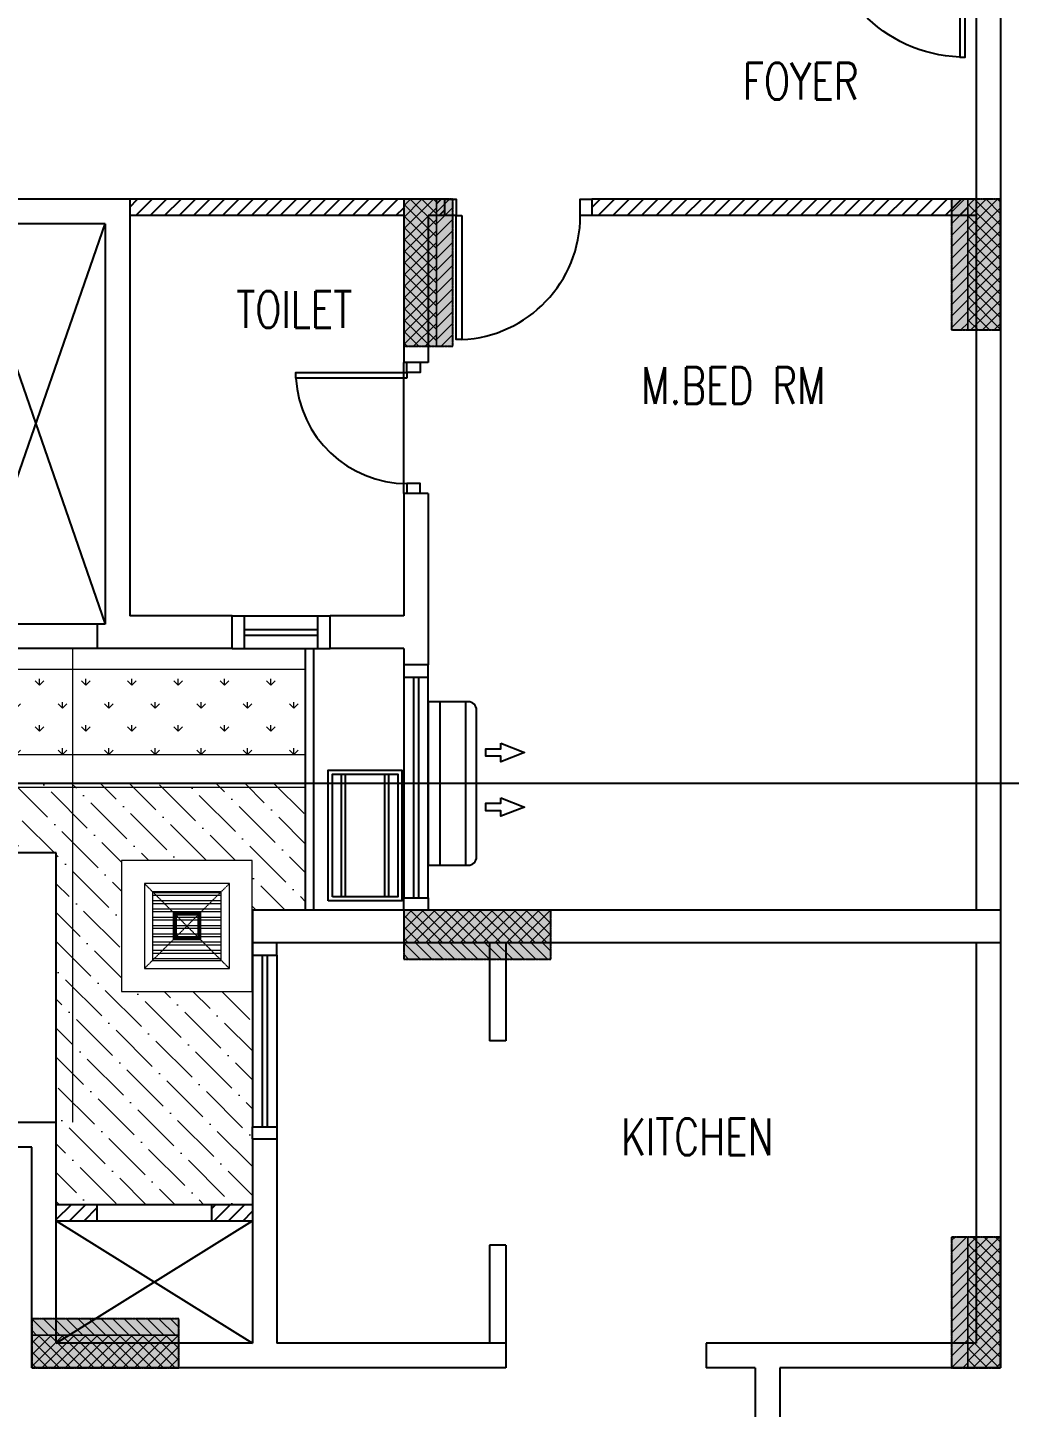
# Model space of a CAD drawing. Header units: millimetres. Extents: x 7964926 to 16080295, y -6277184 to -2986664.
# Drawn here: x 8138161 to 8144165, y -3117952 to -3109510 of the extents above; entities that cross this region are included whole.
import ezdxf

# ---------------------------------------------------------------- set-up
doc = ezdxf.new("R2010")
doc.units = ezdxf.units.MM
doc.header["$LTSCALE"] = 2000
doc.header["$MEASUREMENT"] = 0
for name, pattern in [('( Hidden )', [0.375, 0.25, -0.125]), ('1', [0, 0, 0]), ('CENTER2', [1.125, 0.75, -0.125, 0.125, -0.125]), ('DASHED2', [0.375, 0.25, -0.125]), ('HIDDEN', [0.375, 0.25, -0.125])]:
    doc.linetypes.add(name, pattern=pattern)
for name, color, linetype in [('a-ac ledge', 8, 'Continuous'), ('a-AC units', 7, 'Continuous'), ('a-col', 8, 'DASHED2'), ('a-cutout', 8, 'Continuous'), ('a-door', 8, 'Continuous'), ('a-ele 1', 8, 'Continuous'), ('a-hat col', 252, 'Continuous'), ('a-hatch wall', 8, 'Continuous'), ('a-text m', 8, 'Continuous'), ('a-tile drop', 1, 'Continuous'), ('a-wall', 8, 'Continuous'), ('a-window', 8, 'Continuous')]:
    doc.layers.add(name, color=color, linetype=linetype)
for name, color, linetype, lineweight in [('L - paving', 9, 'Continuous', 5), ('L-base plan', 250, 'Continuous', 5), ('L-CHAMBERS', 50, 'Continuous', 5), ('L-CORECUT', 4, 'Continuous', 5), ('L-ELE 1', 24, 'Continuous', 20), ('L-ELE 2', 30, 'Continuous', 15), ('L-Paver 400x400', 250, '1', 13), ('L-SHRUBS', 96, 'Continuous', 18), ('STR-Column', 250, 'Continuous', 15), ('STR-Column Hatch', 250, 'Continuous', 15), ('STR-Podium Beam', 8, 'Continuous', 15)]:
    doc.layers.add(name, color=color, linetype=linetype, lineweight=lineweight)
doc.styles.add('a-100 txt m', font='romans.shx', dxfattribs={"width": 0.75, "height": 300})
pattern_1 = [(45, (1424320.437, 166168.526), (-44.1941738, 44.1941738), [])]
pattern_2 = [(315, (7641347.237, -606225.35), (35.3553391, 35.3553391), []), (45, (7641347.237, -606225.35), (-35.3553391, 35.3553391), [])]
pattern_3 = [(315, (7643622.237, -603625.35), (35.3553391, 35.3553391), []), (45, (7643622.237, -603625.35), (-35.3553391, 35.3553391), [])]
pattern_4 = [(45, (5632626.44, -3608398.786), (-35.3553391, 35.3553391), []), (135, (5632626.44, -3608398.786), (-35.3553391, -35.3553391), [])]
pattern_5 = [(45, (5629176.44, -3608398.786), (-35.3553391, 35.3553391), []), (135, (5629176.44, -3608398.786), (-35.3553391, -35.3553391), [])]
pattern_6 = [(45, (5632626.44, -3614548.786), (-35.3553391, 35.3553391), []), (135, (5632626.44, -3614548.786), (-35.3553391, -35.3553391), [])]
pattern_7 = [(45, (5646438.427, -3500268.836), (-35.3553391, 35.3553391), [])]
pattern_8 = [(45, (5646438.427, -3506418.836), (-35.3553391, 35.3553391), [])]
pattern_9 = [(315, (7751752.187, -617737.335), (35.3553391, 35.3553391), [])]
pattern_10 = [(45, (5643288.427, -3500268.836), (-35.3553391, 35.3553391), [])]
pattern_11 = [(315, (7749477.187, -620037.335), (35.3553391, 35.3553391), [])]

# ---------------------------------------------------------------- blocks, each defined once
blk = doc.blocks.new('basement - column')
at = {"layer": 'a-hat col'}
h = blk.add_hatch(color=256, dxfattribs=at)
h.dxf.hatch_style = 1
h.paths.add_polyline_path([(152675, -24499.3), (152375, -24499.3), (152375, -25399.3), (152675, -25399.3)])
h = blk.add_hatch(color=256, dxfattribs=at)
h.dxf.hatch_style = 1
h.paths.add_polyline_path([(156025, -24499.3), (155725, -24499.3), (155725, -25299.3), (156025, -25299.3)])
h = blk.add_hatch(color=256, dxfattribs=at)
h.dxf.hatch_style = 1
h.paths.add_polyline_path([(153275, -28849.3), (152375, -28849.3), (152375, -29149.3), (153275, -29149.3)])
h = blk.add_hatch(color=256, dxfattribs=at)
h.dxf.hatch_style = 1
h.paths.add_polyline_path([(156025, -30849.3), (155725, -30849.3), (155725, -31649.3), (156025, -31649.3)])
h = blk.add_hatch(color=256, dxfattribs=at)
h.dxf.hatch_style = 1
h.paths.add_polyline_path([(151000, -31349.3), (150100, -31349.3), (150100, -31649.3), (151000, -31649.3)])
at = {"layer": 'a-col', "linetype": 'DASHED2', "ltscale": 0.001}
for points in [[(152375, -25399.3), (152675, -25399.3), (152675, -24499.3), (152375, -24499.3)], [(155725, -25299.3), (156025, -25299.3), (156025, -24499.3), (155725, -24499.3)], [(152375, -28849.3), (152375, -29149.3), (153275, -29149.3), (153275, -28849.3)], [(155725, -31649.3), (156025, -31649.3), (156025, -30849.3), (155725, -30849.3)], [(150100, -31349.3), (150100, -31649.3), (151000, -31649.3), (151000, -31349.3)]]:
    blk.add_lwpolyline(points, close=True, dxfattribs=at)
blk = doc.blocks.new('*U169')
blk.add_line((1026.7, 0), (1026.7, 0))
for points in [[(0, 125.7), (73.3, 125.7), (73.3, 0), (0, 0)], [(1100, 0), (1026.7, 0), (1026.7, 125.7), (1100, 125.7)]]:
    blk.add_lwpolyline(points)
blk.add_lwpolyline([(110, 0), (110, -952.6), (73.3, -952.6), (73.3, 0)], close=True)
blk.add_arc((73.3, 0), 953.3, 272.20423, 0)
blk = doc.blocks.new('*U168')
blk.add_line((70, 0), (70, 0))
blk.add_lwpolyline([(795, 100), (795, 859.2), (830, 859.2), (830, 100)], close=True)
for points in [[(0, 100), (70, 100), (70, 0), (0, 0)], [(900, 0), (830, 0), (830, 100), (900, 100)]]:
    blk.add_lwpolyline(points)
blk.add_arc((830, 100), 760, 92.63956, 180)
blk = doc.blocks.new('*U167')
for points in [[(0, 80), (60, 80), (60, 0), (0, 0)], [(800, 80), (740, 80), (740, 0), (800, 0)]]:
    blk.add_lwpolyline(points)
blk.add_lwpolyline([(95, 0), (95, -679.1), (60, -679.1), (60, 0)], close=True)
blk.add_arc((57.5, 2.4), 682.5, 273.15305, 359.7973)
blk = doc.blocks.new('AC ODU')
at = {"color": 8}
for p, q in [((420369.4, 284087.4), (421119.4, 284087.4)), ((420369.4, 284062.4), (421119.4, 284062.4)), ((420369.4, 283822.4), (421119.4, 283822.4)), ((420369.4, 283797.4), (421119.4, 283797.4))]:
    blk.add_line(p, q, dxfattribs=at)
for points in [[(420344.4, 284167.4), (421144.4, 284167.4), (421144.4, 283717.4), (420344.4, 283717.4)], [(420369.4, 284142.4), (421119.4, 284142.4), (421119.4, 283742.4), (420369.4, 283742.4)]]:
    blk.add_lwpolyline(points, close=True, dxfattribs=at)
blk = doc.blocks.new('AC IDU')
at = {"color": 8}
for p, q in [((419493, 283872.3), (419493, 284872.3)), ((419651, 283872.3), (419651, 284872.3))]:
    blk.add_line(p, q, dxfattribs=at)
blk.add_lwpolyline([(419423, 284872.3), (419668, 284872.3, -0.414214), (419718, 284822.3), (419718, 283922.3, -0.414214), (419668, 283872.3), (419423, 283872.3)], format="xyb", close=True, dxfattribs=at)
at = {"color": 252}
for points in [[(419866.6, 284459.6), (420011.7, 284516.3), (419866.6, 284573.1), (419866.6, 284539), (419775.8, 284539), (419775.8, 284493.6), (419866.6, 284493.6)], [(419866.6, 284126), (420011.7, 284182.7), (419866.6, 284239.5), (419866.6, 284205.4), (419775.8, 284205.4), (419775.8, 284160), (419866.6, 284160)]]:
    blk.add_lwpolyline(points, close=True, dxfattribs=at)
blk = doc.blocks.new('GROUND FLOOR -CORE')
at = {"layer": 'Defpoints', "color": 5, "linetype": 'CENTER2', "ltscale": 1000}
blk.add_line((13642.2, -4125), (-21542.2, -4125), dxfattribs=at)
blk = doc.blocks.new('block 3')
at = {"layer": 'a-hatch wall'}
h = blk.add_hatch(dxfattribs=at)
h.set_pattern_fill('ANSI31', color=256, scale=500)
h.set_pattern_definition(pattern_1)
h.paths.add_polyline_path([(8215218.7, -2873905.3), (8214568.7, -2873905.3), (8214568.7, -2874005.3), (8215218.7, -2874005.3)])
h.paths.add_polyline_path([(8218043.7, -2873905.3), (8216368.7, -2873905.3), (8216368.7, -2874005.3), (8218043.7, -2874005.3)])
h = blk.add_hatch(dxfattribs=at)
h.set_pattern_fill('ANSI31', color=256, scale=500)
h.set_pattern_definition(pattern_1)
h.paths.add_polyline_path([(8218293.7, -2873905.3), (8218243.7, -2873905.3), (8218243.7, -2874005.3), (8218293.7, -2874005.3)])
h = blk.add_hatch(dxfattribs=at)
h.set_pattern_fill('ANSI31', color=256, scale=500)
h.set_pattern_definition(pattern_1)
h.paths.add_polyline_path([(8221493.7, -2873905.3), (8219193.7, -2873905.3), (8219193.7, -2874005.3), (8221493.7, -2874005.3)])
h = blk.add_hatch(dxfattribs=at)
h.set_pattern_fill('ANSI31', color=256, scale=500)
h.set_pattern_definition(pattern_1)
h.paths.add_polyline_path([(8217118.7, -2880055.3), (8216868.7, -2880055.3), (8216868.7, -2880155.3), (8217118.7, -2880155.3)])
h.paths.add_polyline_path([(8216168.7, -2880055.3), (8215918.7, -2880055.3), (8215918.7, -2880155.3), (8216168.7, -2880155.3)])
at = {"layer": 'a-ac ledge', "color": 8}
for p, q in [((8217443.7, -2878255.3), (8217443.7, -2876655.3)), ((8217493.7, -2878255.3), (8217493.7, -2876655.3))]:
    blk.add_line(p, q, dxfattribs=at)
at = {"layer": 'a-cutout', "linetype": 'HIDDEN', "ltscale": 1000}
for p, q in [((8215368.7, -2876505.3), (8216218.7, -2874055.3)), ((8215368.7, -2874055.3), (8216218.7, -2876505.3)), ((8215918.7, -2880155.3), (8217118.7, -2880905.3)), ((8215918.7, -2880905.3), (8217118.7, -2880155.3))]:
    blk.add_line(p, q, dxfattribs=at)
at = {"layer": 'a-ele 1'}
for p, q in [((8216168.7, -2876505.3), (8215468.7, -2876505.3)), ((8216168.7, -2876655.3), (8215468.7, -2876655.3)), ((8215918.7, -2877905.3), (8209468.7, -2877905.3)), ((8215918.7, -2879555.3), (8215918.7, -2877905.3)), ((8218568.7, -2878455.3), (8218568.7, -2879055.3)), ((8218668.7, -2878455.3), (8218668.7, -2879055.3)), ((8218668.7, -2879055.3), (8218568.7, -2879055.3)), ((8216168.7, -2880055.3), (8216868.7, -2880055.3)), ((8216168.7, -2880155.3), (8216868.7, -2880155.3)), ((8218668.7, -2880305.3), (8218568.7, -2880305.3)), ((8218568.7, -2880305.3), (8218568.7, -2880905.3)), ((8218668.7, -2880305.3), (8218668.7, -2880905.3))]:
    blk.add_line(p, q, dxfattribs=at)
at = {"layer": 'a-tile drop', "color": 8}
blk.add_line((8218043.7, -2875705.3), (8218043.7, -2874905.3), dxfattribs=at)
at = {"layer": 'a-wall'}
for p, q in [((8221543.7, -2872055.3), (8221543.7, -2878255.3)), ((8221693.7, -2872055.3), (8221693.7, -2878455.3)), ((8218293.7, -2873905.3), (8214568.7, -2873905.3)), ((8216368.7, -2873905.3), (8216368.7, -2876455.3)), ((8218293.7, -2873905.3), (8218293.7, -2874005.3)), ((8219193.7, -2873905.3), (8219193.7, -2874005.3)), ((8221543.7, -2873905.3), (8219193.7, -2873905.3)), ((8218043.7, -2874005.3), (8216368.7, -2874005.3)), ((8218043.7, -2874005.3), (8218043.7, -2874905.3)), ((8218193.7, -2874005.3), (8218193.7, -2874905.3)), ((8218293.7, -2874005.3), (8218193.7, -2874005.3)), ((8221543.7, -2874005.3), (8219193.7, -2874005.3)), ((8216218.7, -2874055.3), (8215368.7, -2874055.3)), ((8216218.7, -2874055.3), (8216218.7, -2876505.3)), ((8218193.7, -2874905.3), (8218043.7, -2874905.3)), ((8218043.7, -2875705.3), (8218043.7, -2876455.3)), ((8218193.7, -2875705.3), (8218043.7, -2875705.3)), ((8218193.7, -2875705.3), (8218193.7, -2876755.3)), ((8216994.4, -2876455.3), (8216368.7, -2876455.3)), ((8216994.4, -2876655.3), (8216994.4, -2876455.3)), ((8218043.7, -2876455.3), (8217594.4, -2876455.3)), ((8217594.4, -2876655.3), (8217594.4, -2876455.3)), ((8216168.7, -2876505.3), (8216168.7, -2876655.3)), ((8216218.7, -2876505.3), (8216168.7, -2876505.3)), ((8216994.4, -2876655.3), (8216168.7, -2876655.3)), ((8218043.7, -2876655.3), (8217594.4, -2876655.3)), ((8218043.7, -2876655.3), (8218043.7, -2876755.3)), ((8218193.7, -2876755.3), (8218043.7, -2876755.3)), ((8221693.7, -2878255.3), (8217118.7, -2878255.3)), ((8217118.7, -2878255.3), (8217118.7, -2878455.3)), ((8218043.7, -2878255.3), (8218043.7, -2878455.3)), ((8221543.7, -2878255.3), (8218043.7, -2878255.3)), ((8221693.7, -2878255.3), (8221693.7, -2881055.3)), ((8221543.7, -2878455.3), (8217118.7, -2878455.3)), ((8221693.7, -2878455.3), (8218043.7, -2878455.3)), ((8221543.7, -2878455.3), (8221543.7, -2880905.3)), ((8215918.7, -2879555.3), (8211418.7, -2879555.3)), ((8215918.7, -2880905.3), (8215918.7, -2879555.3)), ((8217118.7, -2879655.3), (8217118.7, -2880905.3)), ((8217118.7, -2879655.3), (8217268.7, -2879655.3)), ((8217268.7, -2879655.3), (8217268.7, -2880905.3)), ((8215768.7, -2879705.3), (8211568.7, -2879705.3)), ((8215768.7, -2881055.3), (8215768.7, -2879705.3)), ((8215918.7, -2880055.3), (8216168.7, -2880055.3)), ((8216168.7, -2880155.3), (8216168.7, -2880055.3)), ((8216868.7, -2880055.3), (8216868.7, -2880155.3)), ((8216868.7, -2880055.3), (8217118.7, -2880055.3)), ((8215918.7, -2880155.3), (8216168.7, -2880155.3)), ((8216868.7, -2880155.3), (8217118.7, -2880155.3)), ((8217118.7, -2880905.3), (8215918.7, -2880905.3)), ((8218668.7, -2880905.3), (8217268.7, -2880905.3)), ((8218668.7, -2880905.3), (8218668.7, -2881055.3)), ((8219893.7, -2880905.3), (8219893.7, -2881055.3)), ((8221543.7, -2880905.3), (8219893.7, -2880905.3)), ((8218668.7, -2881055.3), (8215768.7, -2881055.3)), ((8220193.7, -2881055.3), (8219893.7, -2881055.3)), ((8220193.7, -2881055.3), (8220193.7, -2882705.3)), ((8220343.7, -2881055.3), (8220343.7, -2882555.3)), ((8221693.7, -2881055.3), (8220343.7, -2881055.3))]:
    blk.add_line(p, q, dxfattribs=at)
at = {"layer": 'a-window'}
for p, q in [((8216994.4, -2876455.3), (8217594.4, -2876455.3)), ((8217069.4, -2876655.3), (8217069.4, -2876455.3)), ((8217519.4, -2876655.3), (8217519.4, -2876455.3)), ((8217069.4, -2876537.8), (8217519.4, -2876537.8)), ((8217069.4, -2876572.8), (8217519.4, -2876572.8)), ((8216994.4, -2876655.3), (8217594.4, -2876655.3)), ((8218043.7, -2876755.3), (8218043.7, -2878180.3)), ((8218193.7, -2878180.3), (8218193.7, -2876755.3)), ((8218103.7, -2876830.3), (8218103.7, -2878180.3)), ((8218133.7, -2876830.3), (8218133.7, -2878180.3)), ((8217118.7, -2878530.3), (8217118.7, -2879580.3)), ((8217178.7, -2878530.3), (8217178.7, -2879580.3)), ((8217208.7, -2878530.3), (8217208.7, -2879580.3)), ((8217268.7, -2878530.3), (8217268.7, -2879580.3))]:
    blk.add_line(p, q, dxfattribs=at)
for points in [[(8218043.7, -2876755.3), (8218043.7, -2876830.3), (8218193.7, -2876830.3), (8218193.7, -2876755.3)], [(8218043.7, -2878255.3), (8218043.7, -2878180.3), (8218193.7, -2878180.3), (8218193.7, -2878255.3)], [(8217118.7, -2878455.3), (8217118.7, -2878530.3), (8217268.7, -2878530.3), (8217268.7, -2878455.3)], [(8217118.7, -2879655.3), (8217118.7, -2879580.3), (8217268.7, -2879580.3), (8217268.7, -2879655.3)]]:
    blk.add_lwpolyline(points, dxfattribs=at)
at = {"ltscale": 750}
blk.add_blockref('GROUND FLOOR -CORE', (8226543.7, -2873355.3), dxfattribs=at)
at = {"layer": 'a-AC units', "xscale": -1, "rotation": 180}
blk.add_blockref('AC IDU', (7798770.7, -2593108.1), dxfattribs=at)
at = {"layer": 'a-AC units', "rotation": 90}
blk.add_blockref('AC ODU', (8501749.6, -3298543.4), dxfattribs=at)
at = {"layer": 'a-door', "extrusion": (0, 0, -1), "xscale": 0.9090909090908456, "yscale": 0.9090909090908456, "zscale": -0.9090909090908456, "rotation": 359.9999430927097}
blk.add_blockref('*U169', (-8221543.7, -2872169.6), dxfattribs=at)
at = {"layer": 'a-door'}
for name, p, rotation in [('*U168', (8219193.7, -2873905.3), 180), ('*U167', (8218063.7, -2874905.3), 270)]:
    blk.add_blockref(name, p, dxfattribs=dict(at, rotation=rotation))
blk = doc.blocks.new('CHAMBERS')
at = {"layer": 'L-Paver 400x400', "true_color": 0x636466}
h = blk.add_hatch(dxfattribs=at)
h.set_pattern_fill('ANSI32', color=251, scale=135, angle=315)
h.set_pattern_definition([(0, (0.48, 1.42), (1e-14, 50.625), []), (0, (17.355, -15.46), (1e-14, 50.625), [])])
h.paths.add_polyline_path([(7999084.2, -3148057.7), (7998664.2, -3148057.7), (7998664.2, -3148477.7), (7999084.2, -3148477.7)])
at = {"layer": 'L-CHAMBERS', "color": 42}
for points in [[(7999274.2, -3148667.7), (7998474.2, -3148667.7), (7998474.2, -3147867.7), (7999274.2, -3147867.7)], [(7999134.2, -3148527.7), (7998614.2, -3148527.7), (7998614.2, -3148007.7), (7999134.2, -3148007.7)], [(7999084.2, -3148477.7), (7998664.2, -3148477.7), (7998664.2, -3148057.7), (7999084.2, -3148057.7)]]:
    blk.add_lwpolyline(points, close=True, dxfattribs=at)
at = {"layer": 'L-Paver 400x400', "color": 251, "linetype": '( Hidden )', "ltscale": 0.005, "true_color": 0x636466}
for p, q in [((7998614.2, -3148007.7), (7999134.2, -3148527.7)), ((7998614.2, -3148527.7), (7999134.2, -3148007.7))]:
    blk.add_line(p, q, dxfattribs=at)

msp = doc.modelspace()

# ---------------------------------------------------------------- hatches: boundary and pattern name
at = {"layer": 'L - paving'}
h = msp.add_hatch(dxfattribs=at)
h.set_pattern_fill('ANSI36', color=256, scale=1000, angle=90)
h.set_pattern_definition([(135, (1450.13, -13700), (-243.067956, 66.2912607), [312.5, -62.5, 0, -62.5])])
h.paths.add_polyline_path([(8139535.3, -3114607.1), (8139535.3, -3115407.1), (8138735.3, -3115407.1), (8138735.3, -3114607.1)])
h.paths.add_polyline_path([(8139536.3, -3114910), (8139861.2, -3114910), (8139861.3, -3114135), (8136961.3, -3114135), (8130411.1, -3114135), (8130411.1, -3114560), (8132561.3, -3114560), (8138336.2, -3114560), (8138336.2, -3116210), (8138336.2, -3116710), (8139044.1, -3116710), (8139536.3, -3116710)])
at = {"layer": 'L-SHRUBS'}
h = msp.add_hatch(dxfattribs=at)
h.set_pattern_fill('GRASS', color=256, scale=200)
edge = h.paths.add_edge_path()
edge.add_line((8139536.3, -3113960), (8139861.3, -3113960))
edge.add_line((8139861.3, -3113960), (8139861.3, -3113310))
edge.add_line((8139861.3, -3113435), (8137836.2, -3113435))
edge.add_line((8137836.2, -3113310), (8137836.2, -3113310))
edge.add_line((8137836.2, -3113435), (8136936.2, -3113435))
edge.add_line((8136936.2, -3113435), (8136086.3, -3113435))
edge.add_line((8136086.3, -3113310), (8136086.3, -3113960))
edge.add_line((8136086.3, -3113960), (8136151.9, -3113960))
edge.add_line((8136151.9, -3113960), (8139601.9, -3113960))
edge.add_line((8139601.9, -3113960), (8139536.3, -3113960))
at = {"layer": 'STR-Column Hatch'}
h = msp.add_hatch(dxfattribs=at)
h.set_pattern_fill('ANSI37', color=250, scale=400)
h.set_pattern_definition(pattern_5)
h.paths.add_polyline_path([(8140461.1, -3111460), (8140661.1, -3111460), (8140661.1, -3110560), (8140461.1, -3110560)])
h = msp.add_hatch(dxfattribs=at)
h.set_pattern_fill('ANSI37', color=250, scale=400)
h.set_pattern_definition(pattern_5)
h.paths.add_polyline_path([(8140461.1, -3111460), (8140661.1, -3111460), (8140661.1, -3110560), (8140461.1, -3110560)])
h = msp.add_hatch(dxfattribs=at)
h.set_pattern_fill('ANSI31', color=250, scale=400)
h.set_pattern_definition(pattern_10)
h.paths.add_polyline_path([(8140661.1, -3111460), (8140761.1, -3111460), (8140761.1, -3110560), (8140661.1, -3110560)])
h = msp.add_hatch(dxfattribs=at)
h.set_pattern_fill('ANSI31', color=250, scale=400)
h.set_pattern_definition(pattern_10)
h.paths.add_polyline_path([(8140661.1, -3111460), (8140761.1, -3111460), (8140761.1, -3110560), (8140661.1, -3110560)])
h = msp.add_hatch(dxfattribs=at)
h.set_pattern_fill('ANSI31', color=250, scale=400)
h.set_pattern_definition(pattern_7)
h.paths.add_polyline_path([(8143811.1, -3111360), (8143911.1, -3111360), (8143911.1, -3110560), (8143811.1, -3110560)])
h = msp.add_hatch(dxfattribs=at)
h.set_pattern_fill('ANSI31', color=250, scale=400)
h.set_pattern_definition(pattern_7)
h.paths.add_polyline_path([(8143811.1, -3111360), (8143911.1, -3111360), (8143911.1, -3110560), (8143811.1, -3110560)])
h = msp.add_hatch(dxfattribs=at)
h.set_pattern_fill('ANSI37', color=250, scale=400)
h.set_pattern_definition(pattern_4)
h.paths.add_polyline_path([(8143911.1, -3111360), (8144111.1, -3111360), (8144111.1, -3110560), (8143911.1, -3110560)])
h = msp.add_hatch(dxfattribs=at)
h.set_pattern_fill('ANSI37', color=250, scale=400)
h.set_pattern_definition(pattern_4)
h.paths.add_polyline_path([(8143911.1, -3111360), (8144111.1, -3111360), (8144111.1, -3110560), (8143911.1, -3110560)])
h = msp.add_hatch(dxfattribs=at)
h.set_pattern_fill('ANSI37', color=250, scale=400, angle=-90)
h.set_pattern_definition(pattern_3)
h.paths.add_polyline_path([(8140461.1, -3114910), (8140461.1, -3115110), (8141361.1, -3115110), (8141361.1, -3114910)])
h = msp.add_hatch(dxfattribs=at)
h.set_pattern_fill('ANSI37', color=250, scale=400, angle=-90)
h.set_pattern_definition(pattern_3)
h.paths.add_polyline_path([(8140461.1, -3114910), (8140461.1, -3115110), (8141361.1, -3115110), (8141361.1, -3114910)])
h = msp.add_hatch(dxfattribs=at)
h.set_pattern_fill('ANSI31', color=250, scale=400, angle=-90)
h.set_pattern_definition(pattern_9)
h.paths.add_polyline_path([(8140461.1, -3115110), (8140461.1, -3115210), (8141361.1, -3115210), (8141361.1, -3115110)])
h = msp.add_hatch(dxfattribs=at)
h.set_pattern_fill('ANSI31', color=250, scale=400, angle=-90)
h.set_pattern_definition(pattern_9)
h.paths.add_polyline_path([(8140461.1, -3115110), (8140461.1, -3115210), (8141361.1, -3115210), (8141361.1, -3115110)])
h = msp.add_hatch(dxfattribs=at)
h.set_pattern_fill('ANSI31', color=250, scale=400)
h.set_pattern_definition(pattern_8)
h.paths.add_polyline_path([(8143811.1, -3117710), (8143911.1, -3117710), (8143911.1, -3116910), (8143811.1, -3116910)])
h = msp.add_hatch(dxfattribs=at)
h.set_pattern_fill('ANSI31', color=250, scale=400)
h.set_pattern_definition(pattern_8)
h.paths.add_polyline_path([(8143811.1, -3117710), (8143911.1, -3117710), (8143911.1, -3116910), (8143811.1, -3116910)])
h = msp.add_hatch(dxfattribs=at)
h.set_pattern_fill('ANSI37', color=250, scale=400)
h.set_pattern_definition(pattern_6)
h.paths.add_polyline_path([(8143911.1, -3117710), (8144111.1, -3117710), (8144111.1, -3116910), (8143911.1, -3116910)])
h = msp.add_hatch(dxfattribs=at)
h.set_pattern_fill('ANSI37', color=250, scale=400)
h.set_pattern_definition(pattern_6)
h.paths.add_polyline_path([(8143911.1, -3117710), (8144111.1, -3117710), (8144111.1, -3116910), (8143911.1, -3116910)])
h = msp.add_hatch(dxfattribs=at)
h.set_pattern_fill('ANSI31', color=250, scale=400, angle=-90)
h.set_pattern_definition(pattern_11)
h.paths.add_polyline_path([(8138186.1, -3117410), (8138186.1, -3117510), (8139086.1, -3117510), (8139086.1, -3117410)])
h = msp.add_hatch(dxfattribs=at)
h.set_pattern_fill('ANSI31', color=250, scale=400, angle=-90)
h.set_pattern_definition(pattern_11)
h.paths.add_polyline_path([(8138186.1, -3117410), (8138186.1, -3117510), (8139086.1, -3117510), (8139086.1, -3117410)])
h = msp.add_hatch(dxfattribs=at)
h.set_pattern_fill('ANSI37', color=250, scale=400, angle=-90)
h.set_pattern_definition(pattern_2)
h.paths.add_polyline_path([(8138186.1, -3117510), (8138186.1, -3117710), (8139086.1, -3117710), (8139086.1, -3117510)])
h = msp.add_hatch(dxfattribs=at)
h.set_pattern_fill('ANSI37', color=250, scale=400, angle=-90)
h.set_pattern_definition(pattern_2)
h.paths.add_polyline_path([(8138186.1, -3117510), (8138186.1, -3117710), (8139086.1, -3117710), (8139086.1, -3117510)])

# ---------------------------------------------------------------- linework, layer by layer
at = {"layer": 'L-CORECUT', "const_width": 25}
msp.add_lwpolyline([(8139061.3, -3114931.5), (8139211.3, -3114931.5), (8139211.3, -3115081.5), (8139061.3, -3115081.5)], close=True, dxfattribs=at)
msp.add_lwpolyline([(8139061.3, -3114931.5), (8139211.3, -3114931.5), (8139211.3, -3115081.5), (8139061.3, -3115081.5)], close=True, dxfattribs=at)
at = {"layer": 'L-ELE 1'}
msp.add_line((8139861.2, -3114160), (8130211.1, -3114160), dxfattribs=at)
at = {"layer": 'L-ELE 2'}
msp.add_line((8139861.2, -3113960), (8130411.1, -3113960), dxfattribs=at)
for points in [[(8132186.2, -3113310), (8132186.2, -3113435), (8139861.2, -3113435)], [(8139861.2, -3113435), (8139861.2, -3113310)]]:
    msp.add_lwpolyline(points, dxfattribs=at)
at = {"layer": 'STR-Column', "color": 8}
for points in [[(8140461.1, -3111460), (8140661.1, -3111460), (8140661.1, -3110560), (8140461.1, -3110560)], [(8140461.1, -3111460), (8140661.1, -3111460), (8140661.1, -3110560), (8140461.1, -3110560)], [(8140661.1, -3111460), (8140761.1, -3111460), (8140761.1, -3110560), (8140661.1, -3110560)], [(8140661.1, -3111460), (8140761.1, -3111460), (8140761.1, -3110560), (8140661.1, -3110560)], [(8143811.1, -3111360), (8143911.1, -3111360), (8143911.1, -3110560), (8143811.1, -3110560)], [(8143811.1, -3111360), (8143911.1, -3111360), (8143911.1, -3110560), (8143811.1, -3110560)], [(8143911.1, -3111360), (8144111.1, -3111360), (8144111.1, -3110560), (8143911.1, -3110560)], [(8143911.1, -3111360), (8144111.1, -3111360), (8144111.1, -3110560), (8143911.1, -3110560)], [(8140461.1, -3114910), (8140461.1, -3115110), (8141361.1, -3115110), (8141361.1, -3114910)], [(8140461.1, -3114910), (8140461.1, -3115110), (8141361.1, -3115110), (8141361.1, -3114910)], [(8140461.1, -3115110), (8140461.1, -3115210), (8141361.1, -3115210), (8141361.1, -3115110)], [(8140461.1, -3115110), (8140461.1, -3115210), (8141361.1, -3115210), (8141361.1, -3115110)], [(8143811.1, -3117710), (8143911.1, -3117710), (8143911.1, -3116910), (8143811.1, -3116910)], [(8143811.1, -3117710), (8143911.1, -3117710), (8143911.1, -3116910), (8143811.1, -3116910)], [(8143911.1, -3117710), (8144111.1, -3117710), (8144111.1, -3116910), (8143911.1, -3116910)], [(8143911.1, -3117710), (8144111.1, -3117710), (8144111.1, -3116910), (8143911.1, -3116910)], [(8138186.1, -3117410), (8138186.1, -3117510), (8139086.1, -3117510), (8139086.1, -3117410)], [(8138186.1, -3117410), (8138186.1, -3117510), (8139086.1, -3117510), (8139086.1, -3117410)], [(8138186.1, -3117510), (8138186.1, -3117710), (8139086.1, -3117710), (8139086.1, -3117510)], [(8138186.1, -3117510), (8138186.1, -3117710), (8139086.1, -3117710), (8139086.1, -3117510)]]:
    msp.add_lwpolyline(points, close=True, dxfattribs=at)
at = {"layer": 'STR-Podium Beam', "linetype": 'HIDDEN', "lineweight": 5, "ltscale": 0.005}
msp.add_line((8138436.1, -3113310), (8138436.1, -3116210), dxfattribs=at)
msp.add_line((8138436.1, -3113310), (8138436.1, -3116210), dxfattribs=at)

# ---------------------------------------------------------------- block references
at = {"layer": 'L-base plan', "color": 8}
msp.add_blockref('block 3', (-77582.5, -236654.6), dxfattribs=at)
at = {"layer": 'L-CHAMBERS', "color": 8, "xscale": -1}
msp.add_blockref('CHAMBERS', (16138009.5, 33260.6), dxfattribs=at)
msp.add_blockref('CHAMBERS', (16138009.5, 33260.6), dxfattribs=at)
at = {"layer": 'STR-Column', "ltscale": 1000}
msp.add_blockref('basement - column', (7988086.1, -3086060.7), dxfattribs=at)

# ---------------------------------------------------------------- texts
at = {"layer": 'a-text m', "char_height": 225, "attachment_point": 3, "style": 'a-100 txt m'}
for s, width, insert in [('FOYER', 1263.139, (8143243.3, -3109725.7)), ('TOILET', 2510.623, (8140146.5, -3111121.6)), ('M.BED RM', 4054.256, (8143041, -3111587.8)), ('KITCHEN', 2510.623, (8142723.3, -3116184.9))]:
    msp.add_mtext_dynamic_manual_height_columns(s, width=width, gutter_width=1, heights=[0], dxfattribs=dict(at, insert=insert))

doc.saveas('drawing.dxf')
